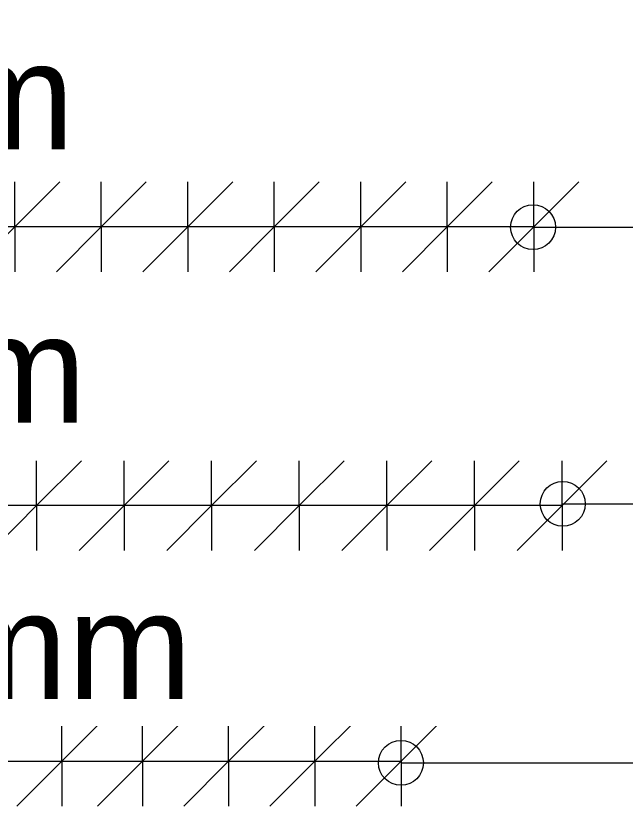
# Model space of a CAD drawing. Header units: millimetres. Extents: x 6720 to 22888, y -3063 to 10060.
# Drawn here: x 11675 to 12354, y -2986 to -2106 of the extents above; entities that cross this region are included whole.
import ezdxf

# ---------------------------------------------------------------- set-up
doc = ezdxf.new("R2010")
doc.units = ezdxf.units.MM
for name, color, linetype, lineweight in [('A-ANNO-DIMS', 211, 'Continuous', 9), ('A-ANNO-DIMS-50', 211, 'Continuous', 9), ('S-RBAR-IDEN', 171, 'Continuous', 9)]:
    doc.layers.add(name, color=color, linetype=linetype, lineweight=lineweight)
doc.styles.add('Arial_1', font='arial.ttf', dxfattribs={"height": 119.0625})
doc.dimstyles.new('Arrow_Filled_-_2_5_NI_UI_1', dxfattribs={"dimscale": 304.8, "dimtxt": 130.920493, "dimasz": 0.328084, "dimexe": 0.164042, "dimexo": 0.0625, "dimgap": 0.164042, "dimtad": 1, "dimdec": 0, "dimzin": 0, "dimdsep": 46, "dimtxsty": 'Arial_1', "dimblk1": 'OBLIQUE', "dimblk2": 'OBLIQUE', "dimsah": 1, "dimcen": 0.09, "dimazin": 0, "dimtfac": 1, "dimtdec": 4, "dimtix": 1, "dimtmove": 0, "dimatfit": 3, "dimfxl": 0.164042, "dimfxlon": 1, "dimtvp": 1, "dimtolj": 1, "dimtzin": 0, "dimarcsym": 2})
doc.dimstyles.new('Arrow_Filled_-_2_5_NI_UI_4', dxfattribs={"dimscale": 304.8, "dimtxt": 130.920493, "dimasz": 0.328084, "dimexe": 0.164042, "dimexo": 0.0625, "dimgap": 0.164042, "dimtad": 1, "dimdec": 0, "dimzin": 0, "dimdsep": 46, "dimtxsty": 'Arial_1', "dimblk1": 'OBLIQUE', "dimblk2": 'OBLIQUE', "dimsah": 1, "dimcen": 0.09, "dimazin": 0, "dimtfac": 1, "dimtdec": 4, "dimtix": 1, "dimtmove": 0, "dimatfit": 3, "dimfxl": 0.164042, "dimfxlon": 1, "dimtvp": 1, "dimtolj": 1, "dimtzin": 0, "dimarcsym": 2})

# ---------------------------------------------------------------- blocks, each defined once
blk = doc.blocks.new('DIMBLOCK374-Elevation Front 1')
at = {"layer": 'A-ANNO-DIMS-50'}
for p, q in [((12155.81, -2340.98), (12205.81, -2290.98)), ((12155.81, -2340.98), (12155.81, -2290.98)), ((12252.14, -2340.98), (12302.14, -2290.98)), ((12252.14, -2340.98), (12252.14, -2290.98)), ((12155.81, -2340.98), (12105.81, -2390.98)), ((12252.14, -2340.98), (12155.81, -2340.98)), ((12155.81, -2340.98), (12155.81, -2390.98)), ((12252.14, -2340.98), (12202.14, -2390.98)), ((12252.14, -2340.98), (12252.14, -2390.98))]:
    blk.add_line(p, q, dxfattribs=at)
blk = doc.blocks.new('_Oblique')
at = {"color": 0, "linetype": 'ByBlock', "lineweight": -2}
blk.add_line((-0.5, -0.5), (0.5, 0.5), dxfattribs=at)
blk = doc.blocks.new('DIMBLOCK375-Elevation Front 1')
at = {"layer": 'A-ANNO-DIMS-50'}
for p, q in [((12059.47, -2340.98), (12109.47, -2290.98)), ((12059.47, -2340.98), (12059.47, -2290.98)), ((12155.81, -2340.98), (12205.81, -2290.98)), ((12155.81, -2340.98), (12155.81, -2290.98)), ((12059.47, -2340.98), (12009.47, -2390.98)), ((12155.81, -2340.98), (12059.47, -2340.98)), ((12059.47, -2340.98), (12059.47, -2390.98)), ((12155.81, -2340.98), (12105.81, -2390.98)), ((12155.81, -2340.98), (12155.81, -2390.98))]:
    blk.add_line(p, q, dxfattribs=at)
blk = doc.blocks.new('DIMBLOCK376-Elevation Front 1')
at = {"layer": 'A-ANNO-DIMS-50'}
for p, q in [((11963.13, -2340.98), (12013.13, -2290.98)), ((11963.13, -2340.98), (11963.13, -2290.98)), ((12059.47, -2340.98), (12109.47, -2290.98)), ((12059.47, -2340.98), (12059.47, -2290.98)), ((11963.13, -2340.98), (11913.13, -2390.98)), ((12059.47, -2340.98), (11963.13, -2340.98)), ((11963.13, -2340.98), (11963.13, -2390.98)), ((12059.47, -2340.98), (12009.47, -2390.98)), ((12059.47, -2340.98), (12059.47, -2390.98))]:
    blk.add_line(p, q, dxfattribs=at)
blk = doc.blocks.new('DIMBLOCK377-Elevation Front 1')
at = {"layer": 'A-ANNO-DIMS-50'}
for p, q in [((11866.8, -2340.98), (11916.8, -2290.98)), ((11866.8, -2340.98), (11866.8, -2290.98)), ((11963.13, -2340.98), (12013.13, -2290.98)), ((11963.13, -2340.98), (11963.13, -2290.98)), ((11866.8, -2340.98), (11816.8, -2390.98)), ((11963.13, -2340.98), (11866.8, -2340.98)), ((11866.8, -2340.98), (11866.8, -2390.98)), ((11963.13, -2340.98), (11913.13, -2390.98)), ((11963.13, -2340.98), (11963.13, -2390.98))]:
    blk.add_line(p, q, dxfattribs=at)
blk = doc.blocks.new('DIMBLOCK378-Elevation Front 1')
at = {"layer": 'A-ANNO-DIMS-50'}
for p, q in [((11770.46, -2340.98), (11820.46, -2290.98)), ((11770.46, -2340.98), (11770.46, -2290.98)), ((11866.8, -2340.98), (11916.8, -2290.98)), ((11866.8, -2340.98), (11866.8, -2290.98)), ((11770.46, -2340.98), (11720.46, -2390.98)), ((11866.8, -2340.98), (11770.46, -2340.98)), ((11770.46, -2340.98), (11770.46, -2390.98)), ((11866.8, -2340.98), (11816.8, -2390.98)), ((11866.8, -2340.98), (11866.8, -2390.98))]:
    blk.add_line(p, q, dxfattribs=at)
blk = doc.blocks.new('DIMBLOCK379-Elevation Front 1')
at = {"layer": 'A-ANNO-DIMS-50'}
for p, q in [((11674.13, -2340.98), (11724.13, -2290.98)), ((11674.13, -2340.98), (11674.13, -2290.98)), ((11770.46, -2340.98), (11820.46, -2290.98)), ((11770.46, -2340.98), (11770.46, -2290.98)), ((11674.13, -2340.98), (11624.13, -2390.98)), ((11770.46, -2340.98), (11674.13, -2340.98)), ((11674.13, -2340.98), (11674.13, -2390.98)), ((11770.46, -2340.98), (11720.46, -2390.98)), ((11770.46, -2340.98), (11770.46, -2390.98))]:
    blk.add_line(p, q, dxfattribs=at)
blk = doc.blocks.new('DIMBLOCK380-Elevation Front 1')
at = {"layer": 'A-ANNO-DIMS-50'}
for p, q in [((11577.79, -2340.98), (11627.79, -2290.98)), ((11577.79, -2340.98), (11577.79, -2290.98)), ((11674.13, -2340.98), (11724.13, -2290.98)), ((11674.13, -2340.98), (11674.13, -2290.98)), ((11577.79, -2340.98), (11527.79, -2390.98)), ((11674.13, -2340.98), (11577.79, -2340.98)), ((11577.79, -2340.98), (11577.79, -2390.98)), ((11674.13, -2340.98), (11624.13, -2390.98)), ((11674.13, -2340.98), (11674.13, -2390.98))]:
    blk.add_line(p, q, dxfattribs=at)
blk = doc.blocks.new('DIMBLOCK396-Elevation Front 1')
at = {"layer": 'A-ANNO-DIMS-50'}
for p, q in [((10132.75, -2340.98), (10182.75, -2290.98)), ((10132.75, -2340.98), (10132.75, -2290.98)), ((10229.08, -2340.98), (10279.08, -2290.98)), ((10229.08, -2340.98), (10229.08, -2290.98)), ((10325.42, -2340.98), (10375.42, -2290.98)), ((10325.42, -2340.98), (10325.42, -2290.98)), ((10421.76, -2340.98), (10471.76, -2290.98)), ((10421.76, -2340.98), (10421.76, -2290.98)), ((10518.09, -2340.98), (10568.09, -2290.98)), ((10518.09, -2340.98), (10518.09, -2290.98)), ((10614.43, -2340.98), (10664.43, -2290.98)), ((10614.43, -2340.98), (10614.43, -2290.98)), ((10710.76, -2340.98), (10760.76, -2290.98)), ((10710.76, -2340.98), (10710.76, -2290.98)), ((10807.1, -2340.98), (10857.1, -2290.98)), ((10807.1, -2340.98), (10807.1, -2290.98)), ((10903.44, -2340.98), (10953.44, -2290.98)), ((10903.44, -2340.98), (10903.44, -2290.98)), ((10999.77, -2340.98), (11049.77, -2290.98)), ((10999.77, -2340.98), (10999.77, -2290.98)), ((11096.11, -2340.98), (11146.11, -2290.98)), ((11096.11, -2340.98), (11096.11, -2290.98)), ((11192.45, -2340.98), (11242.45, -2290.98)), ((11192.45, -2340.98), (11192.45, -2290.98)), ((11288.78, -2340.98), (11338.78, -2290.98)), ((11288.78, -2340.98), (11288.78, -2290.98)), ((11385.12, -2340.98), (11435.12, -2290.98)), ((11385.12, -2340.98), (11385.12, -2290.98)), ((11481.45, -2340.98), (11531.45, -2290.98)), ((11481.45, -2340.98), (11481.45, -2290.98)), ((11577.79, -2340.98), (11627.79, -2290.98)), ((11577.79, -2340.98), (11577.79, -2290.98)), ((11674.13, -2340.98), (11724.13, -2290.98)), ((11674.13, -2340.98), (11674.13, -2290.98)), ((11770.46, -2340.98), (11820.46, -2290.98)), ((11770.46, -2340.98), (11770.46, -2290.98)), ((11866.8, -2340.98), (11916.8, -2290.98)), ((11866.8, -2340.98), (11866.8, -2290.98)), ((11963.13, -2340.98), (12013.13, -2290.98)), ((11963.13, -2340.98), (11963.13, -2290.98)), ((12059.47, -2340.98), (12109.47, -2290.98)), ((12059.47, -2340.98), (12059.47, -2290.98)), ((12155.81, -2340.98), (12205.81, -2290.98)), ((12155.81, -2340.98), (12155.81, -2290.98)), ((12252.14, -2340.98), (12302.14, -2290.98)), ((12252.14, -2340.98), (12252.14, -2290.98)), ((10132.75, -2340.98), (10082.75, -2390.98)), ((12252.14, -2340.98), (10132.75, -2340.98)), ((10229.08, -2340.98), (10132.75, -2340.98)), ((10132.75, -2340.98), (10132.75, -2390.98)), ((10229.08, -2340.98), (10179.08, -2390.98)), ((10325.42, -2340.98), (10229.08, -2340.98)), ((10229.08, -2340.98), (10229.08, -2390.98)), ((10325.42, -2340.98), (10275.42, -2390.98)), ((10421.76, -2340.98), (10325.42, -2340.98)), ((10325.42, -2340.98), (10325.42, -2390.98)), ((10421.76, -2340.98), (10371.76, -2390.98)), ((10518.09, -2340.98), (10421.76, -2340.98)), ((10421.76, -2340.98), (10421.76, -2390.98)), ((10518.09, -2340.98), (10468.09, -2390.98)), ((10614.43, -2340.98), (10518.09, -2340.98)), ((10518.09, -2340.98), (10518.09, -2390.98)), ((10614.43, -2340.98), (10564.43, -2390.98)), ((10710.76, -2340.98), (10614.43, -2340.98)), ((10614.43, -2340.98), (10614.43, -2390.98)), ((10710.76, -2340.98), (10660.76, -2390.98)), ((10807.1, -2340.98), (10710.76, -2340.98)), ((10710.76, -2340.98), (10710.76, -2390.98)), ((10807.1, -2340.98), (10757.1, -2390.98)), ((10903.44, -2340.98), (10807.1, -2340.98)), ((10807.1, -2340.98), (10807.1, -2390.98)), ((10903.44, -2340.98), (10853.44, -2390.98)), ((10999.77, -2340.98), (10903.44, -2340.98)), ((10903.44, -2340.98), (10903.44, -2390.98)), ((10999.77, -2340.98), (10949.77, -2390.98)), ((11096.11, -2340.98), (10999.77, -2340.98)), ((10999.77, -2340.98), (10999.77, -2390.98)), ((11096.11, -2340.98), (11046.11, -2390.98)), ((11192.45, -2340.98), (11096.11, -2340.98)), ((11096.11, -2340.98), (11096.11, -2390.98)), ((11192.45, -2340.98), (11142.45, -2390.98)), ((11288.78, -2340.98), (11192.45, -2340.98)), ((11192.45, -2340.98), (11192.45, -2390.98)), ((11288.78, -2340.98), (11238.78, -2390.98)), ((11385.12, -2340.98), (11288.78, -2340.98)), ((11288.78, -2340.98), (11288.78, -2390.98)), ((11385.12, -2340.98), (11335.12, -2390.98)), ((11481.45, -2340.98), (11385.12, -2340.98)), ((11385.12, -2340.98), (11385.12, -2390.98)), ((11481.45, -2340.98), (11431.45, -2390.98)), ((11577.79, -2340.98), (11481.45, -2340.98)), ((11481.45, -2340.98), (11481.45, -2390.98)), ((11577.79, -2340.98), (11527.79, -2390.98)), ((11674.13, -2340.98), (11577.79, -2340.98)), ((11577.79, -2340.98), (11577.79, -2390.98)), ((11674.13, -2340.98), (11624.13, -2390.98)), ((11770.46, -2340.98), (11674.13, -2340.98)), ((11674.13, -2340.98), (11674.13, -2390.98)), ((11770.46, -2340.98), (11720.46, -2390.98)), ((11866.8, -2340.98), (11770.46, -2340.98)), ((11770.46, -2340.98), (11770.46, -2390.98)), ((11866.8, -2340.98), (11816.8, -2390.98)), ((11963.13, -2340.98), (11866.8, -2340.98)), ((11866.8, -2340.98), (11866.8, -2390.98)), ((11963.13, -2340.98), (11913.13, -2390.98)), ((12059.47, -2340.98), (11963.13, -2340.98)), ((11963.13, -2340.98), (11963.13, -2390.98)), ((12059.47, -2340.98), (12009.47, -2390.98)), ((12155.81, -2340.98), (12059.47, -2340.98)), ((12059.47, -2340.98), (12059.47, -2390.98)), ((12155.81, -2340.98), (12105.81, -2390.98)), ((12252.14, -2340.98), (12155.81, -2340.98)), ((12155.81, -2340.98), (12155.81, -2390.98)), ((12252.14, -2340.98), (12202.14, -2390.98)), ((12252.14, -2340.98), (12252.14, -2390.98))]:
    blk.add_line(p, q, dxfattribs=at)
blk = doc.blocks.new('_None')
blk = doc.blocks.new('DIMBLOCK397-Elevation Front 1')
at = {"layer": 'A-ANNO-DIMS-50'}
for p, q in [((12186.02, -2651.37), (12236.02, -2601.37)), ((12186.02, -2651.37), (12186.02, -2601.37)), ((12283.57, -2651.37), (12333.57, -2601.37)), ((12283.57, -2651.37), (12283.57, -2601.37)), ((12186.02, -2651.37), (12136.02, -2701.37)), ((12283.57, -2651.37), (12186.02, -2651.37)), ((12186.02, -2651.37), (12186.02, -2701.37)), ((12283.57, -2651.37), (12233.57, -2701.37)), ((12283.57, -2651.37), (12283.57, -2701.37))]:
    blk.add_line(p, q, dxfattribs=at)
blk = doc.blocks.new('DIMBLOCK398-Elevation Front 1')
at = {"layer": 'A-ANNO-DIMS-50'}
for p, q in [((12088.48, -2651.37), (12138.48, -2601.37)), ((12088.48, -2651.37), (12088.48, -2601.37)), ((12186.02, -2651.37), (12236.02, -2601.37)), ((12186.02, -2651.37), (12186.02, -2601.37)), ((12088.48, -2651.37), (12038.48, -2701.37)), ((12186.02, -2651.37), (12088.48, -2651.37)), ((12088.48, -2651.37), (12088.48, -2701.37)), ((12186.02, -2651.37), (12136.02, -2701.37)), ((12186.02, -2651.37), (12186.02, -2701.37))]:
    blk.add_line(p, q, dxfattribs=at)
blk = doc.blocks.new('DIMBLOCK399-Elevation Front 1')
at = {"layer": 'A-ANNO-DIMS-50'}
for p, q in [((11990.93, -2651.37), (12040.93, -2601.37)), ((11990.93, -2651.37), (11990.93, -2601.37)), ((12088.48, -2651.37), (12138.48, -2601.37)), ((12088.48, -2651.37), (12088.48, -2601.37)), ((11990.93, -2651.37), (11940.93, -2701.37)), ((12088.48, -2651.37), (11990.93, -2651.37)), ((11990.93, -2651.37), (11990.93, -2701.37)), ((12088.48, -2651.37), (12038.48, -2701.37)), ((12088.48, -2651.37), (12088.48, -2701.37))]:
    blk.add_line(p, q, dxfattribs=at)
blk = doc.blocks.new('DIMBLOCK400-Elevation Front 1')
at = {"layer": 'A-ANNO-DIMS-50'}
for p, q in [((11893.39, -2651.37), (11943.39, -2601.37)), ((11893.39, -2651.37), (11893.39, -2601.37)), ((11990.93, -2651.37), (12040.93, -2601.37)), ((11990.93, -2651.37), (11990.93, -2601.37)), ((11893.39, -2651.37), (11843.39, -2701.37)), ((11990.93, -2651.37), (11893.39, -2651.37)), ((11893.39, -2651.37), (11893.39, -2701.37)), ((11990.93, -2651.37), (11940.93, -2701.37)), ((11990.93, -2651.37), (11990.93, -2701.37))]:
    blk.add_line(p, q, dxfattribs=at)
blk = doc.blocks.new('DIMBLOCK401-Elevation Front 1')
at = {"layer": 'A-ANNO-DIMS-50'}
for p, q in [((11795.84, -2651.37), (11845.84, -2601.37)), ((11795.84, -2651.37), (11795.84, -2601.37)), ((11893.39, -2651.37), (11943.39, -2601.37)), ((11893.39, -2651.37), (11893.39, -2601.37)), ((11795.84, -2651.37), (11745.84, -2701.37)), ((11893.39, -2651.37), (11795.84, -2651.37)), ((11795.84, -2651.37), (11795.84, -2701.37)), ((11893.39, -2651.37), (11843.39, -2701.37)), ((11893.39, -2651.37), (11893.39, -2701.37))]:
    blk.add_line(p, q, dxfattribs=at)
blk = doc.blocks.new('DIMBLOCK402-Elevation Front 1')
at = {"layer": 'A-ANNO-DIMS-50'}
for p, q in [((11698.29, -2651.37), (11748.29, -2601.37)), ((11698.29, -2651.37), (11698.29, -2601.37)), ((11795.84, -2651.37), (11845.84, -2601.37)), ((11795.84, -2651.37), (11795.84, -2601.37)), ((11698.29, -2651.37), (11648.29, -2701.37)), ((11795.84, -2651.37), (11698.29, -2651.37)), ((11698.29, -2651.37), (11698.29, -2701.37)), ((11795.84, -2651.37), (11745.84, -2701.37)), ((11795.84, -2651.37), (11795.84, -2701.37))]:
    blk.add_line(p, q, dxfattribs=at)
blk = doc.blocks.new('DIMBLOCK403-Elevation Front 1')
at = {"layer": 'A-ANNO-DIMS-50'}
for p, q in [((11600.75, -2651.37), (11650.75, -2601.37)), ((11600.75, -2651.37), (11600.75, -2601.37)), ((11698.29, -2651.37), (11748.29, -2601.37)), ((11698.29, -2651.37), (11698.29, -2601.37)), ((11600.75, -2651.37), (11550.75, -2701.37)), ((11698.29, -2651.37), (11600.75, -2651.37)), ((11600.75, -2651.37), (11600.75, -2701.37)), ((11698.29, -2651.37), (11648.29, -2701.37)), ((11698.29, -2651.37), (11698.29, -2701.37))]:
    blk.add_line(p, q, dxfattribs=at)
blk = doc.blocks.new('DIMBLOCK419-Elevation Front 1')
at = {"layer": 'A-ANNO-DIMS-50'}
for p, q in [((10137.57, -2651.37), (10187.57, -2601.37)), ((10137.57, -2651.37), (10137.57, -2601.37)), ((10235.11, -2651.37), (10285.11, -2601.37)), ((10235.11, -2651.37), (10235.11, -2601.37)), ((10332.66, -2651.37), (10382.66, -2601.37)), ((10332.66, -2651.37), (10332.66, -2601.37)), ((10430.2, -2651.37), (10480.2, -2601.37)), ((10430.2, -2651.37), (10430.2, -2601.37)), ((10527.75, -2651.37), (10577.75, -2601.37)), ((10527.75, -2651.37), (10527.75, -2601.37)), ((10625.29, -2651.37), (10675.29, -2601.37)), ((10625.29, -2651.37), (10625.29, -2601.37)), ((10722.84, -2651.37), (10772.84, -2601.37)), ((10722.84, -2651.37), (10722.84, -2601.37)), ((10820.39, -2651.37), (10870.39, -2601.37)), ((10820.39, -2651.37), (10820.39, -2601.37)), ((10917.93, -2651.37), (10967.93, -2601.37)), ((10917.93, -2651.37), (10917.93, -2601.37)), ((11015.48, -2651.37), (11065.48, -2601.37)), ((11015.48, -2651.37), (11015.48, -2601.37)), ((11113.02, -2651.37), (11163.02, -2601.37)), ((11113.02, -2651.37), (11113.02, -2601.37)), ((11210.57, -2651.37), (11260.57, -2601.37)), ((11210.57, -2651.37), (11210.57, -2601.37)), ((11308.11, -2651.37), (11358.11, -2601.37)), ((11308.11, -2651.37), (11308.11, -2601.37)), ((11405.66, -2651.37), (11455.66, -2601.37)), ((11405.66, -2651.37), (11405.66, -2601.37)), ((11503.2, -2651.37), (11553.2, -2601.37)), ((11503.2, -2651.37), (11503.2, -2601.37)), ((11600.75, -2651.37), (11650.75, -2601.37)), ((11600.75, -2651.37), (11600.75, -2601.37)), ((11698.29, -2651.37), (11748.29, -2601.37)), ((11698.29, -2651.37), (11698.29, -2601.37)), ((11795.84, -2651.37), (11845.84, -2601.37)), ((11795.84, -2651.37), (11795.84, -2601.37)), ((11893.39, -2651.37), (11943.39, -2601.37)), ((11893.39, -2651.37), (11893.39, -2601.37)), ((11990.93, -2651.37), (12040.93, -2601.37)), ((11990.93, -2651.37), (11990.93, -2601.37)), ((12088.48, -2651.37), (12138.48, -2601.37)), ((12088.48, -2651.37), (12088.48, -2601.37)), ((12186.02, -2651.37), (12236.02, -2601.37)), ((12186.02, -2651.37), (12186.02, -2601.37)), ((12283.57, -2651.37), (12333.57, -2601.37)), ((12283.57, -2651.37), (12283.57, -2601.37)), ((10137.57, -2651.37), (10087.57, -2701.37)), ((12283.57, -2651.37), (10137.57, -2651.37)), ((10235.11, -2651.37), (10137.57, -2651.37)), ((10137.57, -2651.37), (10137.57, -2701.37)), ((10235.11, -2651.37), (10185.11, -2701.37)), ((10332.66, -2651.37), (10235.11, -2651.37)), ((10235.11, -2651.37), (10235.11, -2701.37)), ((10332.66, -2651.37), (10282.66, -2701.37)), ((10430.2, -2651.37), (10332.66, -2651.37)), ((10332.66, -2651.37), (10332.66, -2701.37)), ((10430.2, -2651.37), (10380.2, -2701.37)), ((10527.75, -2651.37), (10430.2, -2651.37)), ((10430.2, -2651.37), (10430.2, -2701.37)), ((10527.75, -2651.37), (10477.75, -2701.37)), ((10625.29, -2651.37), (10527.75, -2651.37)), ((10527.75, -2651.37), (10527.75, -2701.37)), ((10625.29, -2651.37), (10575.29, -2701.37)), ((10722.84, -2651.37), (10625.29, -2651.37)), ((10625.29, -2651.37), (10625.29, -2701.37)), ((10722.84, -2651.37), (10672.84, -2701.37)), ((10820.39, -2651.37), (10722.84, -2651.37)), ((10722.84, -2651.37), (10722.84, -2701.37)), ((10820.39, -2651.37), (10770.39, -2701.37)), ((10917.93, -2651.37), (10820.39, -2651.37)), ((10820.39, -2651.37), (10820.39, -2701.37)), ((10917.93, -2651.37), (10867.93, -2701.37)), ((11015.48, -2651.37), (10917.93, -2651.37)), ((10917.93, -2651.37), (10917.93, -2701.37)), ((11015.48, -2651.37), (10965.48, -2701.37)), ((11113.02, -2651.37), (11015.48, -2651.37)), ((11015.48, -2651.37), (11015.48, -2701.37)), ((11113.02, -2651.37), (11063.02, -2701.37)), ((11210.57, -2651.37), (11113.02, -2651.37)), ((11113.02, -2651.37), (11113.02, -2701.37)), ((11210.57, -2651.37), (11160.57, -2701.37)), ((11308.11, -2651.37), (11210.57, -2651.37)), ((11210.57, -2651.37), (11210.57, -2701.37)), ((11308.11, -2651.37), (11258.11, -2701.37)), ((11405.66, -2651.37), (11308.11, -2651.37)), ((11308.11, -2651.37), (11308.11, -2701.37)), ((11405.66, -2651.37), (11355.66, -2701.37)), ((11503.2, -2651.37), (11405.66, -2651.37)), ((11405.66, -2651.37), (11405.66, -2701.37)), ((11503.2, -2651.37), (11453.2, -2701.37)), ((11600.75, -2651.37), (11503.2, -2651.37)), ((11503.2, -2651.37), (11503.2, -2701.37)), ((11600.75, -2651.37), (11550.75, -2701.37)), ((11698.29, -2651.37), (11600.75, -2651.37)), ((11600.75, -2651.37), (11600.75, -2701.37)), ((11698.29, -2651.37), (11648.29, -2701.37)), ((11795.84, -2651.37), (11698.29, -2651.37)), ((11698.29, -2651.37), (11698.29, -2701.37)), ((11795.84, -2651.37), (11745.84, -2701.37)), ((11893.39, -2651.37), (11795.84, -2651.37)), ((11795.84, -2651.37), (11795.84, -2701.37)), ((11893.39, -2651.37), (11843.39, -2701.37)), ((11990.93, -2651.37), (11893.39, -2651.37)), ((11893.39, -2651.37), (11893.39, -2701.37)), ((11990.93, -2651.37), (11940.93, -2701.37)), ((12088.48, -2651.37), (11990.93, -2651.37)), ((11990.93, -2651.37), (11990.93, -2701.37)), ((12088.48, -2651.37), (12038.48, -2701.37)), ((12186.02, -2651.37), (12088.48, -2651.37)), ((12088.48, -2651.37), (12088.48, -2701.37)), ((12186.02, -2651.37), (12136.02, -2701.37)), ((12283.57, -2651.37), (12186.02, -2651.37)), ((12186.02, -2651.37), (12186.02, -2701.37)), ((12283.57, -2651.37), (12233.57, -2701.37)), ((12283.57, -2651.37), (12283.57, -2701.37))]:
    blk.add_line(p, q, dxfattribs=at)
blk = doc.blocks.new('DIMBLOCK435-Elevation Front 1')
at = {"layer": 'A-ANNO-DIMS-50'}
for p, q in [((11624.11, -2936.13), (11674.11, -2886.13)), ((11624.11, -2936.13), (11624.11, -2886.13)), ((11726.41, -2936.13), (11776.41, -2886.13)), ((11726.41, -2936.13), (11726.41, -2886.13)), ((11624.11, -2936.13), (11574.11, -2986.13)), ((11624.11, -2936.13), (11726.41, -2936.13)), ((11624.11, -2936.13), (11624.11, -2986.13)), ((11726.41, -2936.13), (11676.41, -2986.13)), ((11726.41, -2936.13), (11726.41, -2986.13))]:
    blk.add_line(p, q, dxfattribs=at)
blk = doc.blocks.new('DIMBLOCK436-Elevation Front 1')
at = {"layer": 'A-ANNO-DIMS-50'}
for p, q in [((11726.41, -2936.13), (11776.41, -2886.13)), ((11726.41, -2936.13), (11726.41, -2886.13)), ((11816.21, -2936.13), (11866.21, -2886.13)), ((11816.21, -2936.13), (11816.21, -2886.13)), ((11726.41, -2936.13), (11676.41, -2986.13)), ((11726.41, -2936.13), (11816.21, -2936.13)), ((11726.41, -2936.13), (11726.41, -2986.13)), ((11816.21, -2936.13), (11766.21, -2986.13)), ((11816.21, -2936.13), (11816.21, -2986.13))]:
    blk.add_line(p, q, dxfattribs=at)
blk = doc.blocks.new('DIMBLOCK437-Elevation Front 1')
at = {"layer": 'A-ANNO-DIMS-50'}
for p, q in [((11816.21, -2936.13), (11866.21, -2886.13)), ((11816.21, -2936.13), (11816.21, -2886.13)), ((11912.26, -2936.13), (11962.26, -2886.13)), ((11912.26, -2936.13), (11912.26, -2886.13)), ((11816.21, -2936.13), (11766.21, -2986.13)), ((11816.21, -2936.13), (11912.26, -2936.13)), ((11816.21, -2936.13), (11816.21, -2986.13)), ((11912.26, -2936.13), (11862.26, -2986.13)), ((11912.26, -2936.13), (11912.26, -2986.13))]:
    blk.add_line(p, q, dxfattribs=at)
blk = doc.blocks.new('DIMBLOCK438-Elevation Front 1')
at = {"layer": 'A-ANNO-DIMS-50'}
for p, q in [((11912.26, -2936.13), (11962.26, -2886.13)), ((11912.26, -2936.13), (11912.26, -2886.13)), ((12008.31, -2936.13), (12058.31, -2886.13)), ((12008.31, -2936.13), (12008.31, -2886.13)), ((11912.26, -2936.13), (11862.26, -2986.13)), ((11912.26, -2936.13), (12008.31, -2936.13)), ((11912.26, -2936.13), (11912.26, -2986.13)), ((12008.31, -2936.13), (11958.31, -2986.13)), ((12008.31, -2936.13), (12008.31, -2986.13))]:
    blk.add_line(p, q, dxfattribs=at)
blk = doc.blocks.new('DIMBLOCK439-Elevation Front 1')
at = {"layer": 'A-ANNO-DIMS-50'}
for p, q in [((12008.31, -2936.13), (12058.31, -2886.13)), ((12008.31, -2936.13), (12008.31, -2886.13)), ((12104.36, -2936.13), (12154.36, -2886.13)), ((12104.36, -2936.13), (12104.36, -2886.13)), ((12008.31, -2936.13), (11958.31, -2986.13)), ((12008.31, -2936.13), (12104.36, -2936.13)), ((12008.31, -2936.13), (12008.31, -2986.13)), ((12104.36, -2936.13), (12054.36, -2986.13)), ((12104.36, -2936.13), (12104.36, -2986.13))]:
    blk.add_line(p, q, dxfattribs=at)
blk = doc.blocks.new('DIMBLOCK448-Elevation Front 1')
at = {"layer": 'A-ANNO-DIMS-50'}
for p, q in [((11535.55, -2936.13), (11585.55, -2886.13)), ((11535.55, -2936.13), (11535.55, -2886.13)), ((11624.11, -2936.13), (11674.11, -2886.13)), ((11624.11, -2936.13), (11624.11, -2886.13)), ((11726.41, -2936.13), (11776.41, -2886.13)), ((11726.41, -2936.13), (11726.41, -2886.13)), ((11535.55, -2936.13), (11485.55, -2986.13)), ((11535.55, -2936.13), (11624.11, -2936.13)), ((11535.55, -2936.13), (11624.11, -2936.13)), ((11535.55, -2936.13), (11535.55, -2986.13)), ((11624.11, -2936.13), (11574.11, -2986.13)), ((11624.11, -2936.13), (11726.41, -2936.13)), ((11624.11, -2936.13), (11624.11, -2986.13)), ((11726.41, -2936.13), (11676.41, -2986.13)), ((11726.41, -2936.13), (11726.41, -2986.13))]:
    blk.add_line(p, q, dxfattribs=at)
blk = doc.blocks.new('DIMBLOCK449-Elevation Front 1')
at = {"layer": 'A-ANNO-DIMS-50'}
for p, q in [((11624.11, -2936.13), (11674.11, -2886.13)), ((11624.11, -2936.13), (11624.11, -2886.13)), ((11726.41, -2936.13), (11776.41, -2886.13)), ((11726.41, -2936.13), (11726.41, -2886.13)), ((11816.21, -2936.13), (11866.21, -2886.13)), ((11816.21, -2936.13), (11816.21, -2886.13)), ((11624.11, -2936.13), (11574.11, -2986.13)), ((11624.11, -2936.13), (11726.41, -2936.13)), ((11624.11, -2936.13), (11726.41, -2936.13)), ((11624.11, -2936.13), (11624.11, -2986.13)), ((11726.41, -2936.13), (11676.41, -2986.13)), ((11726.41, -2936.13), (11816.21, -2936.13)), ((11726.41, -2936.13), (11726.41, -2986.13)), ((11816.21, -2936.13), (11766.21, -2986.13)), ((11816.21, -2936.13), (11816.21, -2986.13))]:
    blk.add_line(p, q, dxfattribs=at)
blk = doc.blocks.new('DIMBLOCK450-Elevation Front 1')
at = {"layer": 'A-ANNO-DIMS-50'}
for p, q in [((11726.41, -2936.13), (11776.41, -2886.13)), ((11726.41, -2936.13), (11726.41, -2886.13)), ((11816.21, -2936.13), (11866.21, -2886.13)), ((11816.21, -2936.13), (11816.21, -2886.13)), ((11912.26, -2936.13), (11962.26, -2886.13)), ((11912.26, -2936.13), (11912.26, -2886.13)), ((11726.41, -2936.13), (11676.41, -2986.13)), ((11726.41, -2936.13), (11816.21, -2936.13)), ((11726.41, -2936.13), (11816.21, -2936.13)), ((11726.41, -2936.13), (11726.41, -2986.13)), ((11816.21, -2936.13), (11766.21, -2986.13)), ((11816.21, -2936.13), (11912.26, -2936.13)), ((11816.21, -2936.13), (11816.21, -2986.13)), ((11912.26, -2936.13), (11862.26, -2986.13)), ((11912.26, -2936.13), (11912.26, -2986.13))]:
    blk.add_line(p, q, dxfattribs=at)
blk = doc.blocks.new('DIMBLOCK451-Elevation Front 1')
at = {"layer": 'A-ANNO-DIMS-50'}
for p, q in [((11816.21, -2936.13), (11866.21, -2886.13)), ((11816.21, -2936.13), (11816.21, -2886.13)), ((11912.26, -2936.13), (11962.26, -2886.13)), ((11912.26, -2936.13), (11912.26, -2886.13)), ((12008.31, -2936.13), (12058.31, -2886.13)), ((12008.31, -2936.13), (12008.31, -2886.13)), ((12104.36, -2936.13), (12154.36, -2886.13)), ((12104.36, -2936.13), (12104.36, -2886.13)), ((11816.21, -2936.13), (11766.21, -2986.13)), ((11816.21, -2936.13), (12104.36, -2936.13)), ((11816.21, -2936.13), (11912.26, -2936.13)), ((11816.21, -2936.13), (11816.21, -2986.13)), ((11912.26, -2936.13), (11862.26, -2986.13)), ((11912.26, -2936.13), (12008.31, -2936.13)), ((11912.26, -2936.13), (11912.26, -2986.13)), ((12008.31, -2936.13), (11958.31, -2986.13)), ((12008.31, -2936.13), (12104.36, -2936.13)), ((12008.31, -2936.13), (12008.31, -2986.13)), ((12104.36, -2936.13), (12054.36, -2986.13)), ((12104.36, -2936.13), (12104.36, -2986.13))]:
    blk.add_line(p, q, dxfattribs=at)

msp = doc.modelspace()

# ---------------------------------------------------------------- linework, layer by layer
at = {"layer": 'S-RBAR-IDEN'}
for p, q in [((12251.31, -2341.33), (12579.28, -2341.33)), ((12284.41, -2649.44), (12579.28, -2649.44)), ((12104.19, -2937.88), (12581.78, -2937.88))]:
    msp.add_line(p, q, dxfattribs=at)
for centre in [(12251.31, -2341.33), (12284.41, -2649.44), (12104.19, -2937.88)]:
    msp.add_circle(centre, 25, dxfattribs=at)

# ---------------------------------------------------------------- dimensions: what is measured, and where the dimension line sits
at = {"layer": 'A-ANNO-DIMS'}
for base, p1, p2, text, dimstyle, override, picture, middle in [((10132.75, -2340.98), (12252.14, -2290.98), (10132.75, -2290.98), '2119', 'Arrow_Filled_-_2_5_NI_UI_1', {"dimpost": '<>', "dimblk1": 'None', "dimblk2": 'None', "dimsah": 1, "dimfxl": 2119.395534}, 'DIMBLOCK396-Elevation Front 1', (11192.45, -2230.19)), ((11577.79, -2340.98), (11674.13, -2290.98), (11577.79, -2290.98), ' ', 'Arrow_Filled_-_2_5_NI_UI_1', {"dimpost": '<>', "dimfxl": 96.336161}, 'DIMBLOCK380-Elevation Front 1', (11625.96, -2340.98)), ((11674.13, -2340.98), (11770.46, -2290.98), (11674.13, -2290.98), ' ', 'Arrow_Filled_-_2_5_NI_UI_1', {"dimpost": '<>', "dimfxl": 96.336161}, 'DIMBLOCK379-Elevation Front 1', (11722.29, -2340.98)), ((11770.46, -2340.98), (11866.8, -2290.98), (11770.46, -2290.98), ' ', 'Arrow_Filled_-_2_5_NI_UI_1', {"dimpost": '<>', "dimfxl": 96.336161}, 'DIMBLOCK378-Elevation Front 1', (11818.63, -2340.98)), ((11866.8, -2340.98), (11963.13, -2290.98), (11866.8, -2290.98), ' ', 'Arrow_Filled_-_2_5_NI_UI_1', {"dimpost": '<>', "dimfxl": 96.336161}, 'DIMBLOCK377-Elevation Front 1', (11914.97, -2340.98)), ((11963.13, -2340.98), (12059.47, -2290.98), (11963.13, -2290.98), ' ', 'Arrow_Filled_-_2_5_NI_UI_1', {"dimpost": '<>', "dimfxl": 96.336161}, 'DIMBLOCK376-Elevation Front 1', (12011.3, -2340.98)), ((12059.47, -2340.98), (12155.81, -2290.98), (12059.47, -2290.98), ' ', 'Arrow_Filled_-_2_5_NI_UI_1', {"dimpost": '<>', "dimfxl": 96.336161}, 'DIMBLOCK375-Elevation Front 1', (12107.64, -2340.98)), ((12155.81, -2340.98), (12252.14, -2290.98), (12155.81, -2290.98), ' ', 'Arrow_Filled_-_2_5_NI_UI_1', {"dimpost": '<>', "dimfxl": 96.336161}, 'DIMBLOCK374-Elevation Front 1', (12203.98, -2340.98)), ((10137.57, -2651.37), (12283.57, -2601.37), (10137.57, -2601.37), '2146', 'Arrow_Filled_-_2_5_NI_UI_4', {"dimpost": '<>', "dimblk1": 'None', "dimblk2": 'None', "dimsah": 1, "dimfxl": 2146}, 'DIMBLOCK419-Elevation Front 1', (11210.57, -2540.58)), ((11600.75, -2651.37), (11698.29, -2601.37), (11600.75, -2601.37), ' ', 'Arrow_Filled_-_2_5_NI_UI_1', {"dimpost": '<>', "dimfxl": 97.545455}, 'DIMBLOCK403-Elevation Front 1', (11649.52, -2651.37)), ((11698.29, -2651.37), (11795.84, -2601.37), (11698.29, -2601.37), ' ', 'Arrow_Filled_-_2_5_NI_UI_1', {"dimpost": '<>', "dimfxl": 97.545455}, 'DIMBLOCK402-Elevation Front 1', (11747.07, -2651.37)), ((11795.84, -2651.37), (11893.39, -2601.37), (11795.84, -2601.37), ' ', 'Arrow_Filled_-_2_5_NI_UI_1', {"dimpost": '<>', "dimfxl": 97.545455}, 'DIMBLOCK401-Elevation Front 1', (11844.61, -2651.37)), ((11893.39, -2651.37), (11990.93, -2601.37), (11893.39, -2601.37), ' ', 'Arrow_Filled_-_2_5_NI_UI_1', {"dimpost": '<>', "dimfxl": 97.545455}, 'DIMBLOCK400-Elevation Front 1', (11942.16, -2651.37)), ((11990.93, -2651.37), (12088.48, -2601.37), (11990.93, -2601.37), ' ', 'Arrow_Filled_-_2_5_NI_UI_1', {"dimpost": '<>', "dimfxl": 97.545455}, 'DIMBLOCK399-Elevation Front 1', (12039.7, -2651.37)), ((12088.48, -2651.37), (12186.02, -2601.37), (12088.48, -2601.37), ' ', 'Arrow_Filled_-_2_5_NI_UI_1', {"dimpost": '<>', "dimfxl": 97.545455}, 'DIMBLOCK398-Elevation Front 1', (12137.25, -2651.37)), ((12186.02, -2651.37), (12283.57, -2601.37), (12186.02, -2601.37), ' ', 'Arrow_Filled_-_2_5_NI_UI_1', {"dimpost": '<>', "dimfxl": 97.545455}, 'DIMBLOCK397-Elevation Front 1', (12234.79, -2651.37)), ((11624.11, -2936.13), (11535.55, -2886.13), (11624.11, -2886.13), '89', 'Arrow_Filled_-_2_5_NI_UI_4', {"dimpost": '<>', "dimblk1": 'None', "dimblk2": 'None', "dimsah": 1, "dimfxl": 88.550774}, 'DIMBLOCK448-Elevation Front 1', (11579.83, -2825.34)), ((11726.41, -2936.13), (11624.11, -2886.13), (11726.41, -2886.13), '102', 'Arrow_Filled_-_2_5_NI_UI_4', {"dimpost": '<>', "dimblk1": 'None', "dimblk2": 'None', "dimsah": 1, "dimfxl": 102.300774}, 'DIMBLOCK449-Elevation Front 1', (11675.26, -2825.34)), ((11816.21, -2936.13), (11726.41, -2886.13), (11816.21, -2886.13), '90', 'Arrow_Filled_-_2_5_NI_UI_4', {"dimpost": '<>', "dimblk1": 'None', "dimblk2": 'None', "dimsah": 1, "dimfxl": 89.800774}, 'DIMBLOCK450-Elevation Front 1', (11771.31, -2825.34)), ((12104.36, -2936.13), (11816.21, -2886.13), (12104.36, -2886.13), '288', 'Arrow_Filled_-_2_5_NI_UI_4', {"dimpost": '<>', "dimblk1": 'None', "dimblk2": 'None', "dimsah": 1, "dimfxl": 288.152321}, 'DIMBLOCK451-Elevation Front 1', (11960.28, -2825.34)), ((11726.41, -2936.13), (11624.11, -2886.13), (11726.41, -2886.13), ' ', 'Arrow_Filled_-_2_5_NI_UI_4', {"dimpost": '<>', "dimfxl": 102.300774}, 'DIMBLOCK435-Elevation Front 1', (11675.26, -2936.13)), ((11816.21, -2936.13), (11726.41, -2886.13), (11816.21, -2886.13), ' ', 'Arrow_Filled_-_2_5_NI_UI_4', {"dimpost": '<>', "dimfxl": 89.800774}, 'DIMBLOCK436-Elevation Front 1', (11771.31, -2936.13)), ((11912.26, -2936.13), (11816.21, -2886.13), (11912.26, -2886.13), ' ', 'Arrow_Filled_-_2_5_NI_UI_4', {"dimpost": '<>', "dimfxl": 96.050774}, 'DIMBLOCK437-Elevation Front 1', (11864.23, -2936.13)), ((12008.31, -2936.13), (11912.26, -2886.13), (12008.31, -2886.13), ' ', 'Arrow_Filled_-_2_5_NI_UI_4', {"dimpost": '<>', "dimfxl": 96.050774}, 'DIMBLOCK438-Elevation Front 1', (11960.28, -2936.13)), ((12104.36, -2936.13), (12008.31, -2886.13), (12104.36, -2886.13), ' ', 'Arrow_Filled_-_2_5_NI_UI_4', {"dimpost": '<>', "dimfxl": 96.050774}, 'DIMBLOCK439-Elevation Front 1', (12056.33, -2936.13))]:
    dim = msp.add_linear_dim(base=base, p1=p1, p2=p2, text=text, dimstyle=dimstyle, override=override, dxfattribs=at)
    dim.commit()
    dim.dimension.update_dxf_attribs({"geometry": picture, "text_midpoint": middle})

# ---------------------------------------------------------------- next in the draw order: texts
at = {"layer": 'S-RBAR-IDEN', "char_height": 119.0625, "attachment_point": 1, "style": 'Arial_1', "bg_fill": 3, "box_fill_scale": 1.25, "bg_fill_color": 256, "bg_fill_true_color": 13158600, "bg_fill_transparency": 0}
for s, insert, width in [('T10 @100 mm', (10638.15, -2135.7), 1350.8434), ('T10 @100 mm', (10651.47, -2439.79), 1350.8434), ('T8 U Bar @100 mm', (10390.34, -2747.86), 1815.8222)]:
    msp.add_mtext(s, dxfattribs=dict(at, insert=insert, width=width))

doc.saveas('drawing.dxf')
